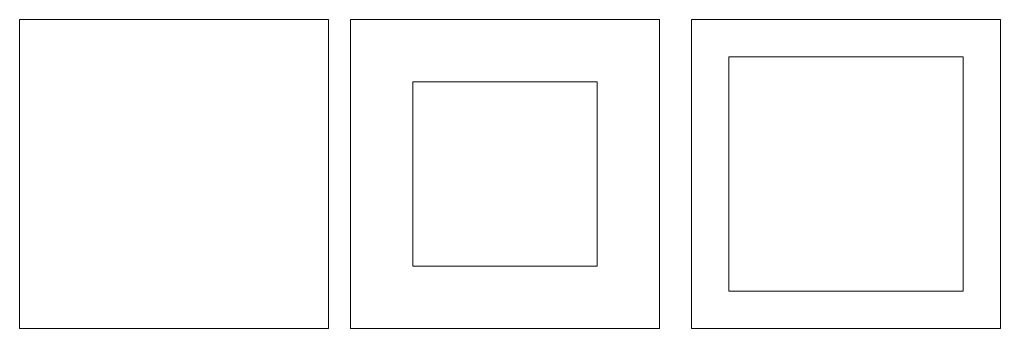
# Model space of a CAD drawing. Header units: millimetres. Extents: x 59.8 to 138.5, y 208 to 232.8.
import ezdxf

# ---------------------------------------------------------------- set-up
doc = ezdxf.new("R2010")
doc.units = ezdxf.units.MM
doc.header["$MEASUREMENT"] = 0
doc.layers.add('Í¼²ã 1', color=7, linetype='Continuous', lineweight=0)

msp = doc.modelspace()

# ---------------------------------------------------------------- linework, layer by layer
at = {"layer": 'Í¼²ã 1', "color": 251, "lineweight": 5}
for points in [[(59.788, 232.835), (59.788, 208.035), (84.588, 208.035), (84.588, 232.835)], [(86.343, 232.835), (86.343, 208.035), (111.143, 208.035), (111.143, 232.835)], [(113.718, 232.835), (138.518, 232.835), (138.518, 208.035), (113.718, 208.035)], [(116.718, 211.035), (116.718, 229.835), (135.518, 229.835), (135.518, 211.035)], [(106.143, 213.035), (106.143, 227.835), (91.343, 227.835), (91.343, 213.035)]]:
    msp.add_lwpolyline(points, close=True, dxfattribs=at)

doc.saveas('drawing.dxf')
